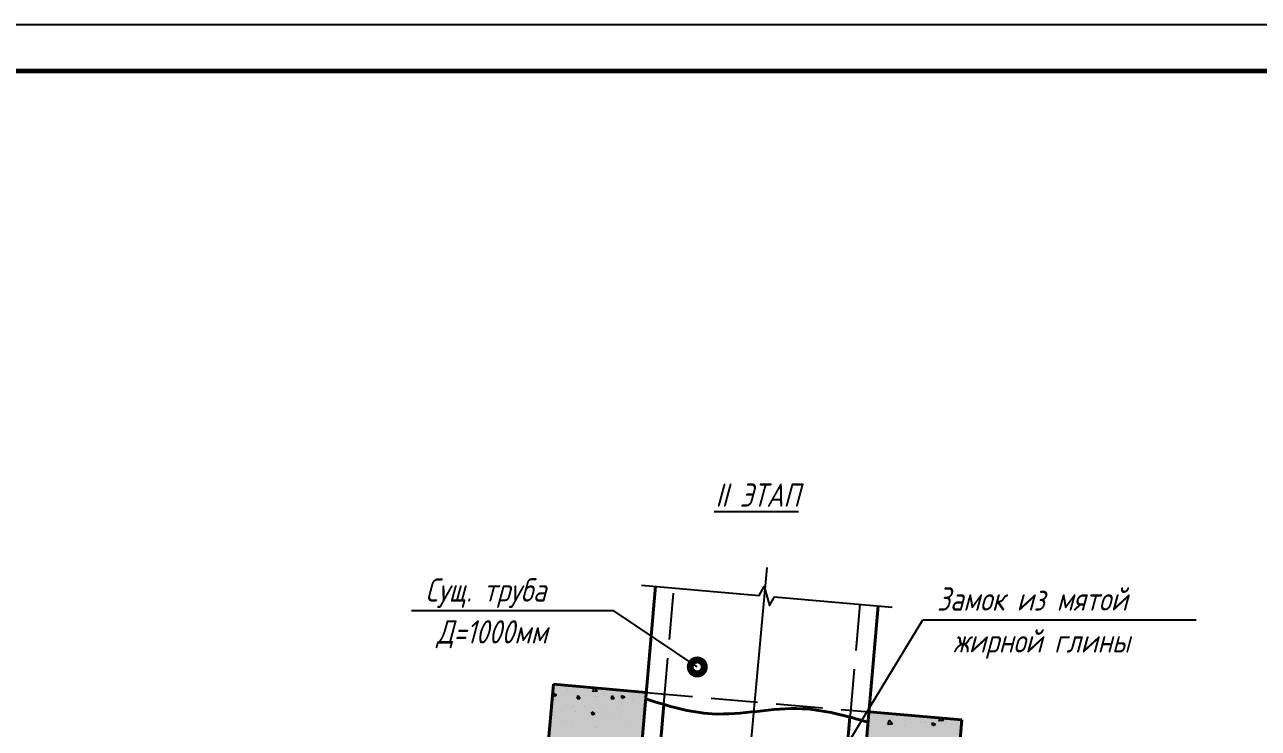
# Model space of a CAD drawing. Header units: millimetres. Extents: x 241890 to 271590, y -129581 to -108581.
# Drawn here: x 249568 to 256187, y -112357 to -108581 of the extents above; entities that cross this region are included whole.
import ezdxf

# ---------------------------------------------------------------- set-up
doc = ezdxf.new("R2010")
doc.units = ezdxf.units.MM
doc.linetypes.add('GOST2.303 4', pattern=[7, 5, -2, 0])
doc.linetypes.add('GOST2.303 5', pattern=[24, 20, -1.5, 1, -1.5])
doc.layers.get('0').update_dxf_attribs({"lineweight": 40})
for name, color, linetype in [('Заливка', 5, 'Continuous'), ('Линии', 7, 'Continuous'), ('Надписи', 7, 'Continuous'), ('Штриховка', 7, 'Continuous')]:
    doc.layers.add(name, color=color, linetype=linetype)
doc.styles.add('GOST 2.304', font='CS_Gost2304.shx', dxfattribs={"oblique": 15})

msp = doc.modelspace()

# ---------------------------------------------------------------- hatches: boundary and pattern name
at = {"layer": 'Заливка', "ltscale": 50}
h = msp.add_hatch(color=254, dxfattribs=at)
h.paths.add_polyline_path([(252300.1, -113316), (252404.7, -112120.6), (252902.8, -112164.2), (252798.2, -113359.6)])
h.paths.add_polyline_path([(253993.6, -113464.2), (254098.2, -112268.8), (254596.3, -112312.4), (254491.7, -113507.8)])

# ---------------------------------------------------------------- linework, layer by layer
at = {"ltscale": 50}
for p, q in [((252749.8, -113912.4), (252952.6, -111594.9)), ((253945, -114016.9), (254148, -111699.5)), ((252404.7, -112120.6), (252300.1, -113316)), ((252967.5, -112571.4), (252997.5, -112229.1)), ((253995.4, -112297), (253963.7, -112658.5))]:
    msp.add_line(p, q, dxfattribs=at)
for p, q in [((252404.7, -112120.6), (252300.1, -113316)), ((252404.7, -112120.6), (252902.8, -112164.2)), ((254098.2, -112268.8), (254596.3, -112312.4)), ((254596.3, -112312.4), (254491.7, -113507.8))]:
    msp.add_line(p, q)
msp.add_spline([(252900, -112199.7), (253257.1, -112279.2), (253737.8, -112251.9), (254093.7, -112324.5)], degree=3, dxfattribs=at)
at = {"layer": 'Линии', "linetype": 'GOST2.303 5', "ltscale": 50}
msp.add_line((253550.3, -111493.6), (253256, -114700.1), dxfattribs=at)
at = {"layer": 'Линии', "linetype": 'GOST2.303 4', "ltscale": 50}
for p, q in [((252997.5, -112229.1), (253052.2, -111603.6)), ((254048.4, -111690.8), (253995.4, -112297)), ((252902.8, -112164.2), (254098.2, -112268.8))]:
    msp.add_line(p, q, dxfattribs=at)
at = {"layer": 'Линии', "ltscale": 50}
msp.add_lwpolyline([(252877.9, -111588.4), (253509.5, -111643.6), (253535.7, -111595.8), (253564.9, -111698.7), (253591.1, -111650.8), (254222.7, -111706.1)], dxfattribs=at)
at = {"layer": 'Надписи'}
msp.add_line((241890.4, -108580.7), (271590.4, -108580.7), dxfattribs=at)
at = {"layer": 'Надписи', "lineweight": 60}
msp.add_line((271340.4, -108830.7), (242890.4, -108830.7), dxfattribs=at)
at = {"layer": 'Надписи', "ltscale": 50}
for p, q in [((252729.3, -111726.9), (251642.7, -111726.9)), ((253176.6, -112027.8), (252729.3, -111726.9)), ((253769.6, -112792.2), (254387, -111775.5)), ((254387, -111775.5), (255854, -111775.5))]:
    msp.add_line(p, q, dxfattribs=at)
at = {"layer": 'Надписи', "ltscale": 50, "const_width": 75}
msp.add_lwpolyline([(253195.4, -112027.8, 1), (253157.9, -112027.8, 1)], format="xyb", close=True, dxfattribs=at)
at = {"layer": 'Штриховка', "linetype": 'Continuous', "ltscale": 50}
for p, q in [((252422, -112179), (252404.8, -112170.6)), ((252408.6, -112186.3), (252404.8, -112170.6)), ((252421.8, -112178.7), (252408.5, -112186.1)), ((252479.7, -112149.8), (252479.7, -112149.8)), ((252514, -112136.3), (252514, -112136.3)), ((252514, -112155.4), (252514, -112155.4)), ((252516.8, -112139), (252516.8, -112139)), ((252533, -112196.4), (252537.3, -112180.8)), ((252548, -112199), (252537.1, -112183.4)), ((252608.8, -112157.3), (252608.8, -112157.3)), ((252617.4, -112160.6), (252621.7, -112139.6)), ((252640.5, -112158.3), (252617.7, -112159.9)), ((252640.1, -112159.4), (252624.4, -112139.8)), ((252625.1, -112188.1), (252625.1, -112188.1)), ((252643.8, -112185.9), (252643.8, -112185.9)), ((252652.4, -112145.1), (252652.4, -112145.1)), ((252671.4, -112171.2), (252671.4, -112171.2)), ((252715.8, -112196.4), (252720.2, -112180.8)), ((252730.9, -112199), (252720, -112183.4)), ((252774, -112197.8), (252770.2, -112182.1)), ((252787.4, -112190.5), (252770.3, -112182.2)), ((252787.2, -112190.3), (252773.9, -112197.7)), ((252835.9, -112176.1), (252835.9, -112176.1)), ((252898.7, -112196.4), (252900.5, -112189.8)), ((252413.9, -112206.9), (252413.9, -112206.9)), ((252476.6, -112236.6), (252476.6, -112236.6)), ((252509.7, -112239.9), (252509.7, -112239.9)), ((252547.2, -112198.9), (252532, -112198.9)), ((252571.9, -112241.9), (252571.9, -112241.9)), ((252612.2, -112242.7), (252612.2, -112242.7)), ((252730.1, -112198.9), (252714.9, -112198.9)), ((252747.8, -112248.9), (252747.8, -112248.9)), ((252770.2, -112213.3), (252770.2, -112213.3)), ((252770.4, -112226.3), (252770.4, -112226.3)), ((252829.3, -112206.2), (252829.3, -112206.2)), ((252883.4, -112255), (252883.4, -112255)), ((252899.7, -112198.9), (252897.7, -112198.9)), ((252409.1, -112298.7), (252409.1, -112298.7)), ((252471.7, -112312.5), (252471.7, -112312.5)), ((252505.4, -112324.4), (252505.4, -112324.4)), ((252520.7, -112268.2), (252520.7, -112268.2)), ((252627.4, -112279.2), (252610.3, -112270.8)), ((252614.1, -112286.5), (252610.3, -112270.8)), ((252627.3, -112278.9), (252614, -112286.3)), ((252639.5, -112270.4), (252639.5, -112270.4)), ((252666, -112306.4), (252666, -112306.4)), ((252666.6, -112262.9), (252666.6, -112262.9)), ((252729.2, -112276.8), (252729.2, -112276.8)), ((252765.9, -112297.8), (252765.9, -112297.8)), ((252887.2, -112311.8), (252887.2, -112311.8)), ((254103.5, -112310), (254103.5, -112310)), ((254132.2, -112309.5), (254132.2, -112309.5)), ((254194.7, -112280.5), (254194.7, -112280.5)), ((254200.9, -112336.5), (254205.8, -112312.7)), ((254223.6, -112335.3), (254205.7, -112313)), ((254239.1, -112316.1), (254239.1, -112316.1)), ((254251.2, -112288.2), (254251.2, -112288.2)), ((254321.1, -112307.9), (254321.1, -112307.9)), ((254374.7, -112322.2), (254374.7, -112322.2)), ((254396.6, -112326.5), (254396.6, -112326.5)), ((254441.1, -112344.3), (254437.3, -112328.5)), ((254454.5, -112336.9), (254437.4, -112328.6)), ((254474.6, -112318.2), (254478, -112302)), ((254497.7, -112316), (254474.9, -112317.5)), ((254497.3, -112317), (254485.8, -112302.7)), ((254510.3, -112328.3), (254510.3, -112328.3)), ((254547.7, -112308.8), (254547.7, -112308.8)), ((252629.7, -112347.6), (252629.7, -112347.6)), ((252635.2, -112354.9), (252635.2, -112354.9)), ((252811.4, -112344.7), (252811.4, -112344.7)), ((254224, -112334.2), (254201.2, -112335.8)), ((254290.2, -112344.5), (254290.2, -112344.5)), ((254454.4, -112336.7), (254441, -112344.1)), ((254449.5, -112337.1), (254449.5, -112337.1))]:
    msp.add_line(p, q, dxfattribs=at)

# ---------------------------------------------------------------- texts
at = {"layer": 'Надписи', "style": 'GOST 2.304', "oblique": 15}
msp.add_text('%%UII ЭТАП', height=125, dxfattribs=at).set_placement((253274.4, -111167.7))
at = {"layer": 'Надписи', "ltscale": 50, "style": 'GOST 2.304', "oblique": 15}
for s, p in [('Сущ. труба', (251717.7, -111676.9)), ('Замок из мятой', (254462, -111725.5)), ('Д=1000мм', (251777.9, -111901.9)), ('жирной глины', (254549.9, -111950.5))]:
    msp.add_text(s, height=125, dxfattribs=at).set_placement(p)

doc.saveas('drawing.dxf')
